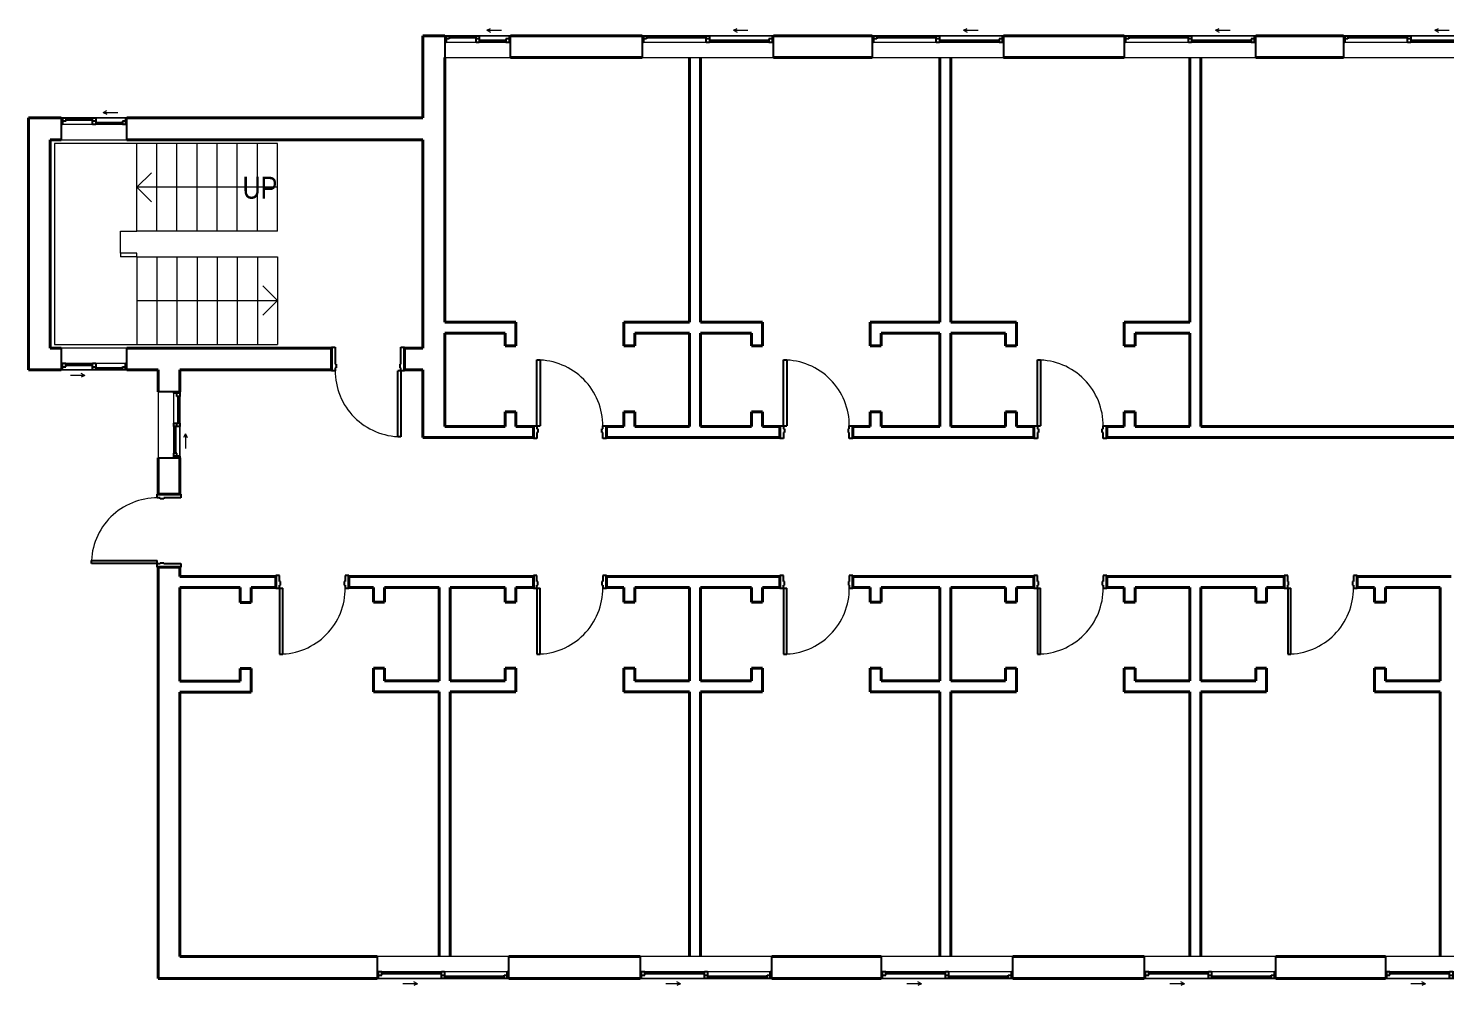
# Model space of a CAD drawing. Header units: inches. Extents: x -711 to 1394, y -1240 to -99.
# Drawn here: x -711 to 65, y -710 to -186 of the extents above; entities that cross this region are included whole.
import ezdxf

# ---------------------------------------------------------------- set-up
doc = ezdxf.new("R2010")
doc.units = ezdxf.units.IN
doc.header["$MEASUREMENT"] = 0
for name, color, linetype, lineweight in [('A-DOOR', 31, 'Continuous', 15), ('A-DOOR-FRAM', 31, 'Continuous', 25), ('A-GLAZ', 151, 'Continuous', 15), ('A-WALL', 113, 'Continuous', 15), ('S-STRS', 31, 'Continuous', 9), ('S-STRS-ANNO', 31, 'Continuous', 9), ('S-STRS-IDEN', 31, 'Continuous', 9)]:
    doc.layers.add(name, color=color, linetype=linetype, lineweight=lineweight)
doc.styles.add('Arial Narrow', font='ARIALN.TTF', dxfattribs={"height": 12})

# ---------------------------------------------------------------- blocks, each defined once
blk = doc.blocks.new('Door-Single_CE_ - HM Door-2_ HM Frame-5162622-LEVEL 1 Map Export')
at = {"layer": 'A-DOOR'}
for p, q in [((18, 39.5), (16.25, 39.5)), ((16.25, 39.5), (16.25, 3.5)), ((18, 3.5), (18, 39.5)), ((16.25, 3.5), (18, 3.5))]:
    blk.add_line(p, q, dxfattribs=at)
at = {"layer": 'A-DOOR', "lineweight": 25}
for p, q in [((18, 39.5), (16.25, 39.5)), ((16.25, 39.5), (16.25, 3.5)), ((18, 3.5), (18, 39.5)), ((18, 3.5), (16.25, 3.5))]:
    blk.add_line(p, q, dxfattribs=at)
at = {"layer": 'A-DOOR', "lineweight": 9}
blk.add_arc((18, 3.5), 36, 90, 180.5, dxfattribs=at)
blk.add_arc((18, 3.5), 36, 90, 180.5, dxfattribs=at)
blk.add_arc((18, 3.5), 36, 90, 180.5, dxfattribs=at)
blk.add_arc((18, 3.5), 36, 90, 180.5, dxfattribs=at)
at = {"layer": 'A-DOOR-FRAM'}
for p, q in [((-18, 3.5), (-20, 3.5)), ((-20, 3.5), (-20, -3.5)), ((-18, 1.75), (-18, 3.5)), ((-17.5, 1.75), (-18, 1.75)), ((-17.5, -0.25), (-17.5, 1.75)), ((18, 1.75), (17.5, 1.75)), ((17.5, 1.75), (17.5, -0.25)), ((20, 3.5), (18, 3.5)), ((18, 3.5), (18, 1.75)), ((20, -3.5), (20, 3.5)), ((-20, -3.5), (-18, -3.5)), ((-18, -3.5), (-18, -0.25)), ((-18, -0.25), (-17.5, -0.25)), ((17.5, -0.25), (18, -0.25)), ((18, -0.25), (18, -3.5)), ((18, -3.5), (20, -3.5))]:
    blk.add_line(p, q, dxfattribs=at)
blk = doc.blocks.new('Door-Single_CE_ - HM Door-2_ HM Frame-5163379-LEVEL 1 Map Export')
at = {"layer": 'A-DOOR'}
for p, q in [((16.25, -39.5), (16.25, -3.5)), ((16.25, -3.5), (18, -3.5)), ((18, -3.5), (18, -39.5)), ((18, -39.5), (16.25, -39.5))]:
    blk.add_line(p, q, dxfattribs=at)
at = {"layer": 'A-DOOR', "lineweight": 25}
for p, q in [((16.25, -39.5), (16.25, -3.5)), ((18, -3.5), (16.25, -3.5)), ((18, -3.5), (18, -39.5)), ((18, -39.5), (16.25, -39.5))]:
    blk.add_line(p, q, dxfattribs=at)
at = {"layer": 'A-DOOR', "lineweight": 9}
blk.add_arc((18, -3.5), 36, 179.5, 270, dxfattribs=at)
blk.add_arc((18, -3.5), 36, 179.5, 270, dxfattribs=at)
blk.add_arc((18, -3.5), 36, 179.5, 270, dxfattribs=at)
blk.add_arc((18, -3.5), 36, 179.5, 270, dxfattribs=at)
at = {"layer": 'A-DOOR-FRAM'}
for p, q in [((-20, 3.5), (-18, 3.5)), ((-20, -3.5), (-20, 3.5)), ((-18, 3.5), (-18, 0.25)), ((-18, 0.25), (-17.5, 0.25)), ((-17.5, 0.25), (-17.5, -1.75)), ((17.5, 0.25), (18, 0.25)), ((17.5, -1.75), (17.5, 0.25)), ((18, 3.5), (20, 3.5)), ((18, 0.25), (18, 3.5)), ((20, 3.5), (20, -3.5)), ((-18, -3.5), (-20, -3.5)), ((-18, -1.75), (-18, -3.5)), ((-17.5, -1.75), (-18, -1.75)), ((18, -1.75), (17.5, -1.75)), ((18, -3.5), (18, -1.75)), ((20, -3.5), (18, -3.5))]:
    blk.add_line(p, q, dxfattribs=at)
blk = doc.blocks.new('Door-Single_CE_ - HM Door-2_ HM Frame-5164208-LEVEL 1 Map Export')
at = {"layer": 'A-DOOR'}
for p, q in [((16.25, -42.5), (16.25, -6.5)), ((16.25, -6.5), (18, -6.5)), ((18, -6.5), (18, -42.5)), ((18, -42.5), (16.25, -42.5))]:
    blk.add_line(p, q, dxfattribs=at)
at = {"layer": 'A-DOOR', "lineweight": 25}
for p, q in [((16.25, -42.5), (16.25, -6.5)), ((18, -6.5), (16.25, -6.5)), ((18, -6.5), (18, -42.5)), ((18, -42.5), (16.25, -42.5))]:
    blk.add_line(p, q, dxfattribs=at)
at = {"layer": 'A-DOOR', "lineweight": 9}
blk.add_arc((18, -6.5), 36, 179.5, 270, dxfattribs=at)
blk.add_arc((18, -6.5), 36, 179.5, 270, dxfattribs=at)
blk.add_arc((18, -6.5), 36, 179.5, 270, dxfattribs=at)
blk.add_arc((18, -6.5), 36, 179.5, 270, dxfattribs=at)
at = {"layer": 'A-DOOR-FRAM'}
for p, q in [((-20, 6.5), (-18, 6.5)), ((-20, -6.5), (-20, 6.5)), ((-18, 6.5), (-18, -2.75)), ((18, 6.5), (20, 6.5)), ((18, -2.75), (18, 6.5)), ((20, 6.5), (20, -6.5)), ((-18, -6.5), (-20, -6.5)), ((-18, -2.75), (-17.5, -2.75)), ((-18, -4.75), (-18, -6.5)), ((-17.5, -4.75), (-18, -4.75)), ((-17.5, -2.75), (-17.5, -4.75)), ((17.5, -2.75), (18, -2.75)), ((17.5, -4.75), (17.5, -2.75)), ((18, -4.75), (17.5, -4.75)), ((18, -6.5), (18, -4.75)), ((20, -6.5), (18, -6.5))]:
    blk.add_line(p, q, dxfattribs=at)
blk = doc.blocks.new('Window-Sliding-Double - 72_ x 60_-5200978-LEVEL 1 Map Export')
at = {"layer": 'A-GLAZ'}
for p, q in [((14, 8.85), (16, 9.85)), ((14, 8.85), (16, 7.85)), ((14, 8.85), (22, 8.85)), ((36, 5.85), (-36, 5.85)), ((-36, -6.15), (36, -6.15))]:
    blk.add_line(p, q, dxfattribs=at)
at = {"layer": 'A-GLAZ', "lineweight": 25}
for p, q in [((-36, 5.85), (-36, -6.15)), ((-36, 5.85), (-33.5, 5.85)), ((-36, 2.35), (-35.25, 2.35)), ((-35.25, 5.85), (-35.25, 2.35)), ((-33.5, 4.1), (-35.25, 4.1)), ((-33.5, 5.85), (-33.5, 4.1)), ((-0.875, 2.35), (-0.875, 5.85)), ((-0.875, 5.85), (0.875, 5.85)), ((0.875, 4.1), (-0.875, 4.1)), ((-0.875, 2.35), (0.875, 2.35)), ((0.875, 5.85), (0.875, 2.35)), ((33.5, 4.1), (33.5, 2.35)), ((35.25, 4.1), (33.5, 4.1)), ((33.5, 2.35), (36, 2.35)), ((35.25, 5.85), (36, 5.85)), ((35.25, 5.85), (35.25, 2.35)), ((36, -6.15), (36, 5.85))]:
    blk.add_line(p, q, dxfattribs=at)
at = {"layer": 'A-GLAZ', "lineweight": 9}
for p, q in [((-35.25, 2.35), (-0.875, 2.35)), ((-33.5, 5.85), (-0.875, 5.85)), ((0.875, 5.85), (35.25, 5.85)), ((0.875, 2.35), (33.5, 2.35))]:
    blk.add_line(p, q, dxfattribs=at)
at = {"layer": 'A-GLAZ', "lineweight": 35}
for p, q in [((-33.5, 4.975), (-0.875, 4.975)), ((0.875, 3.225), (33.5, 3.225))]:
    blk.add_line(p, q, dxfattribs=at)
blk = doc.blocks.new('Window-Sliding-Double - 36_ x 36_-5202259-LEVEL 1 Map Export')
at = {"layer": 'A-GLAZ'}
for p, q in [((5, 8.85), (7, 9.85)), ((5, 8.85), (7, 7.85)), ((5, 8.85), (13, 8.85)), ((18, 5.85), (-18, 5.85)), ((-18, -6.15), (18, -6.15))]:
    blk.add_line(p, q, dxfattribs=at)
at = {"layer": 'A-GLAZ', "lineweight": 25}
for p, q in [((-18, 5.85), (-18, -6.15)), ((-18, 5.85), (-15.5, 5.85)), ((-18, 2.35), (-17.25, 2.35)), ((-17.25, 5.85), (-17.25, 2.35)), ((-15.5, 4.1), (-17.25, 4.1)), ((-15.5, 5.85), (-15.5, 4.1)), ((-0.875, 2.35), (-0.875, 5.85)), ((-0.875, 5.85), (0.875, 5.85)), ((0.875, 4.1), (-0.875, 4.1)), ((-0.875, 2.35), (0.875, 2.35)), ((0.875, 5.85), (0.875, 2.35)), ((15.5, 4.1), (15.5, 2.35)), ((17.25, 4.1), (15.5, 4.1)), ((15.5, 2.35), (18, 2.35)), ((17.25, 5.85), (18, 5.85)), ((17.25, 5.85), (17.25, 2.35)), ((18, -6.15), (18, 5.85))]:
    blk.add_line(p, q, dxfattribs=at)
at = {"layer": 'A-GLAZ', "lineweight": 9}
for p, q in [((-17.25, 2.35), (-0.875, 2.35)), ((-15.5, 5.85), (-0.875, 5.85)), ((0.875, 5.85), (17.25, 5.85)), ((0.875, 2.35), (15.5, 2.35))]:
    blk.add_line(p, q, dxfattribs=at)
at = {"layer": 'A-GLAZ', "lineweight": 35}
for p, q in [((-15.5, 4.975), (-0.875, 4.975)), ((0.875, 3.225), (15.5, 3.225))]:
    blk.add_line(p, q, dxfattribs=at)

msp = doc.modelspace()

# ---------------------------------------------------------------- linework, layer by layer
at = {"layer": 'A-WALL', "lineweight": 40}
for p, q in [((-483.13, -189.79), (-495.13, -189.79)), ((-495.13, -189.79), (-495.13, -234.79)), ((-375.12, -189.79), (-447.13, -189.79)), ((-249.12, -189.79), (-303.12, -189.79)), ((-111.13, -189.79), (-177.13, -189.79)), ((8.87, -189.79), (-39.13, -189.79)), ((-483.13, -346.63), (-483.13, -201.79)), ((-447.13, -201.79), (-375.12, -201.79)), ((-349.13, -201.79), (-349.13, -346.63)), ((-343.13, -346.63), (-343.13, -201.79)), ((-303.12, -201.79), (-249.12, -201.79)), ((-212.13, -201.79), (-212.13, -346.63)), ((-206.13, -346.63), (-206.13, -201.79)), ((-177.13, -201.79), (-111.13, -201.79)), ((-75.13, -201.79), (-75.13, -346.63)), ((-69.13, -403.79), (-69.13, -201.79)), ((-39.13, -201.79), (8.87, -201.79)), ((-711.13, -234.79), (-711.13, -372.79)), ((-693.13, -234.79), (-711.13, -234.79)), ((-495.13, -234.79), (-657.13, -234.79)), ((-699.13, -360.79), (-699.13, -246.79)), ((-699.13, -246.79), (-693.13, -246.79)), ((-657.13, -246.79), (-495.13, -246.79)), ((-495.13, -246.79), (-495.13, -360.79)), ((-444.13, -346.63), (-483.13, -346.63)), ((-444.13, -359.63), (-444.13, -346.63)), ((-349.13, -346.63), (-385.13, -346.63)), ((-385.13, -346.63), (-385.13, -359.63)), ((-309.13, -346.63), (-343.13, -346.63)), ((-309.13, -359.63), (-309.13, -346.63)), ((-212.13, -346.63), (-250.13, -346.63)), ((-250.13, -346.63), (-250.13, -359.63)), ((-170.13, -346.63), (-206.13, -346.63)), ((-170.13, -359.63), (-170.13, -346.63)), ((-75.13, -346.63), (-111.13, -346.63)), ((-111.13, -346.63), (-111.13, -359.63)), ((-483.13, -403.79), (-483.13, -352.63)), ((-483.13, -352.63), (-450.13, -352.63)), ((-450.13, -352.63), (-450.13, -359.63)), ((-379.13, -352.63), (-349.13, -352.63)), ((-379.13, -359.63), (-379.13, -352.63)), ((-349.13, -352.63), (-349.13, -403.79)), ((-343.13, -403.79), (-343.13, -352.63)), ((-343.13, -352.63), (-315.13, -352.63)), ((-315.13, -352.63), (-315.13, -359.63)), ((-244.13, -352.63), (-212.13, -352.63)), ((-244.13, -359.63), (-244.13, -352.63)), ((-212.13, -352.63), (-212.13, -403.79)), ((-206.13, -352.63), (-176.13, -352.63)), ((-206.13, -403.79), (-206.13, -352.63)), ((-176.13, -352.63), (-176.13, -359.63)), ((-105.13, -352.63), (-75.13, -352.63)), ((-105.13, -359.63), (-105.13, -352.63)), ((-75.13, -352.63), (-75.13, -403.79)), ((-693.13, -360.79), (-699.13, -360.79)), ((-545.13, -360.79), (-657.13, -360.79)), ((-545.13, -372.79), (-545.13, -360.79)), ((-495.13, -360.79), (-505.13, -360.79)), ((-505.13, -360.79), (-505.13, -372.79)), ((-450.13, -359.63), (-444.13, -359.63)), ((-385.13, -359.63), (-379.13, -359.63)), ((-315.13, -359.63), (-309.13, -359.63)), ((-250.13, -359.63), (-244.13, -359.63)), ((-176.13, -359.63), (-170.13, -359.63)), ((-111.13, -359.63), (-105.13, -359.63)), ((-711.13, -372.79), (-693.13, -372.79)), ((-657.13, -372.79), (-640.13, -372.79)), ((-640.13, -372.79), (-640.13, -384.79)), ((-628.13, -384.79), (-628.13, -372.79)), ((-628.13, -372.79), (-545.13, -372.79)), ((-505.13, -372.79), (-495.13, -372.79)), ((-495.13, -372.79), (-495.13, -409.79)), ((-444.13, -395.63), (-450.13, -395.63)), ((-450.13, -395.63), (-450.13, -403.79)), ((-444.13, -403.79), (-444.13, -395.63)), ((-379.13, -395.63), (-385.13, -395.63)), ((-385.13, -395.63), (-385.13, -403.79)), ((-379.13, -403.79), (-379.13, -395.63)), ((-309.13, -395.63), (-315.13, -395.63)), ((-315.13, -395.63), (-315.13, -403.79)), ((-309.13, -403.79), (-309.13, -395.63)), ((-244.13, -395.63), (-250.13, -395.63)), ((-250.13, -395.63), (-250.13, -403.79)), ((-244.13, -403.79), (-244.13, -395.63)), ((-170.13, -395.63), (-176.13, -395.63)), ((-176.13, -395.63), (-176.13, -403.79)), ((-170.13, -403.79), (-170.13, -395.63)), ((-105.13, -395.63), (-111.13, -395.63)), ((-111.13, -395.63), (-111.13, -403.79)), ((-105.13, -403.79), (-105.13, -395.63)), ((-495.13, -409.79), (-434.63, -409.79)), ((-450.13, -403.79), (-483.13, -403.79)), ((-434.63, -403.79), (-444.13, -403.79)), ((-434.63, -409.79), (-434.63, -403.79)), ((-385.13, -403.79), (-394.63, -403.79)), ((-394.63, -403.79), (-394.63, -409.79)), ((-394.63, -409.79), (-299.63, -409.79)), ((-349.13, -403.79), (-379.13, -403.79)), ((-315.13, -403.79), (-343.13, -403.79)), ((-299.63, -403.79), (-309.13, -403.79)), ((-299.63, -409.79), (-299.63, -403.79)), ((-250.13, -403.79), (-259.63, -403.79)), ((-259.63, -403.79), (-259.63, -409.79)), ((-259.63, -409.79), (-160.63, -409.79)), ((-212.13, -403.79), (-244.13, -403.79)), ((-176.13, -403.79), (-206.13, -403.79)), ((-160.63, -403.79), (-170.13, -403.79)), ((-160.63, -409.79), (-160.63, -403.79)), ((-111.13, -403.79), (-120.63, -403.79)), ((-120.63, -403.79), (-120.63, -409.79)), ((-120.63, -409.79), (205.87, -409.79)), ((-75.13, -403.79), (-105.13, -403.79)), ((193.87, -403.79), (-69.13, -403.79)), ((-640.13, -420.79), (-640.13, -440.79)), ((-628.13, -440.79), (-628.13, -420.79)), ((-640.13, -440.79), (-628.13, -440.79)), ((-628.13, -480.79), (-640.13, -480.79)), ((-640.13, -480.79), (-640.13, -705.79)), ((-628.13, -485.79), (-628.13, -480.79)), ((-575.62, -485.79), (-628.13, -485.79)), ((-575.62, -491.79), (-575.62, -485.79)), ((-434.63, -485.79), (-535.62, -485.79)), ((-535.62, -485.79), (-535.62, -491.79)), ((-434.63, -491.79), (-434.63, -485.79)), ((-299.63, -485.79), (-394.63, -485.79)), ((-394.63, -485.79), (-394.63, -491.79)), ((-299.63, -491.79), (-299.63, -485.79)), ((-160.63, -485.79), (-259.63, -485.79)), ((-259.63, -485.79), (-259.63, -491.79)), ((-160.63, -491.79), (-160.63, -485.79)), ((-23.62, -485.79), (-120.63, -485.79)), ((-120.63, -485.79), (-120.63, -491.79)), ((-23.62, -491.79), (-23.62, -485.79)), ((67.87, -485.79), (16.38, -485.79)), ((16.38, -485.79), (16.38, -491.79)), ((-628.13, -543.15), (-628.13, -491.79)), ((-628.13, -491.79), (-595.13, -491.79)), ((-595.13, -491.79), (-595.13, -500.15)), ((-589.13, -491.79), (-575.62, -491.79)), ((-589.13, -500.15), (-589.13, -491.79)), ((-535.62, -491.79), (-522.13, -491.79)), ((-522.13, -491.79), (-522.13, -499.94)), ((-516.13, -491.79), (-486.13, -491.79)), ((-516.13, -499.94), (-516.13, -491.79)), ((-486.13, -491.79), (-486.13, -542.94)), ((-480.13, -491.79), (-450.13, -491.79)), ((-480.13, -542.94), (-480.13, -491.79)), ((-450.13, -491.79), (-450.13, -499.94)), ((-444.13, -491.79), (-434.63, -491.79)), ((-444.13, -499.94), (-444.13, -491.79)), ((-394.63, -491.79), (-385.13, -491.79)), ((-385.13, -491.79), (-385.13, -499.94)), ((-379.13, -491.79), (-349.13, -491.79)), ((-379.13, -499.94), (-379.13, -491.79)), ((-349.13, -491.79), (-349.13, -542.94)), ((-343.13, -491.79), (-315.13, -491.79)), ((-343.13, -542.94), (-343.13, -491.79)), ((-315.13, -491.79), (-315.13, -499.94)), ((-309.13, -491.79), (-299.63, -491.79)), ((-309.13, -499.94), (-309.13, -491.79)), ((-259.63, -491.79), (-250.13, -491.79)), ((-250.13, -491.79), (-250.13, -499.94)), ((-244.13, -491.79), (-212.13, -491.79)), ((-244.13, -499.94), (-244.13, -491.79)), ((-212.13, -491.79), (-212.13, -542.94)), ((-206.13, -491.79), (-176.13, -491.79)), ((-206.13, -542.94), (-206.13, -491.79)), ((-176.13, -491.79), (-176.13, -499.94)), ((-170.13, -491.79), (-160.63, -491.79)), ((-170.13, -499.94), (-170.13, -491.79)), ((-120.63, -491.79), (-111.13, -491.79)), ((-111.13, -491.79), (-111.13, -499.94)), ((-105.13, -491.79), (-75.13, -491.79)), ((-105.13, -499.94), (-105.13, -491.79)), ((-75.13, -491.79), (-75.13, -542.94)), ((-69.13, -491.79), (-39.13, -491.79)), ((-69.13, -542.94), (-69.13, -491.79)), ((-39.13, -491.79), (-39.13, -499.94)), ((-33.13, -491.79), (-23.62, -491.79)), ((-33.13, -499.94), (-33.13, -491.79)), ((16.38, -491.79), (25.87, -491.79)), ((25.87, -491.79), (25.87, -499.94)), ((31.87, -491.79), (61.87, -491.79)), ((31.87, -499.94), (31.87, -491.79)), ((61.87, -491.79), (61.87, -542.94)), ((-595.13, -500.15), (-589.13, -500.15)), ((-522.13, -499.94), (-516.13, -499.94)), ((-450.13, -499.94), (-444.13, -499.94)), ((-385.13, -499.94), (-379.13, -499.94)), ((-315.13, -499.94), (-309.13, -499.94)), ((-250.13, -499.94), (-244.13, -499.94)), ((-176.13, -499.94), (-170.13, -499.94)), ((-111.13, -499.94), (-105.13, -499.94)), ((-39.13, -499.94), (-33.13, -499.94)), ((25.87, -499.94), (31.87, -499.94)), ((-595.13, -543.15), (-628.13, -543.15)), ((-595.13, -536.15), (-595.13, -543.15)), ((-589.13, -536.15), (-595.13, -536.15)), ((-589.13, -549.15), (-589.13, -536.15)), ((-522.13, -535.94), (-522.13, -548.94)), ((-516.13, -535.94), (-522.13, -535.94)), ((-516.13, -542.94), (-516.13, -535.94)), ((-486.13, -542.94), (-516.13, -542.94)), ((-450.13, -542.94), (-480.13, -542.94)), ((-450.13, -535.94), (-450.13, -542.94)), ((-444.13, -535.94), (-450.13, -535.94)), ((-444.13, -548.94), (-444.13, -535.94)), ((-385.13, -535.94), (-385.13, -548.94)), ((-379.13, -535.94), (-385.13, -535.94)), ((-379.13, -542.94), (-379.13, -535.94)), ((-349.13, -542.94), (-379.13, -542.94)), ((-315.13, -542.94), (-343.13, -542.94)), ((-315.13, -535.94), (-315.13, -542.94)), ((-309.13, -535.94), (-315.13, -535.94)), ((-309.13, -548.94), (-309.13, -535.94)), ((-250.13, -535.94), (-250.13, -548.94)), ((-244.13, -535.94), (-250.13, -535.94)), ((-244.13, -542.94), (-244.13, -535.94)), ((-212.13, -542.94), (-244.13, -542.94)), ((-176.13, -542.94), (-206.13, -542.94)), ((-176.13, -535.94), (-176.13, -542.94)), ((-170.13, -535.94), (-176.13, -535.94)), ((-170.13, -548.94), (-170.13, -535.94)), ((-111.13, -535.94), (-111.13, -548.94)), ((-105.13, -535.94), (-111.13, -535.94)), ((-105.13, -542.94), (-105.13, -535.94)), ((-75.13, -542.94), (-105.13, -542.94)), ((-39.13, -542.94), (-69.13, -542.94)), ((-39.13, -535.94), (-39.13, -542.94)), ((-33.13, -535.94), (-39.13, -535.94)), ((-33.13, -548.94), (-33.13, -535.94)), ((25.87, -535.94), (25.87, -548.94)), ((31.87, -535.94), (25.87, -535.94)), ((31.87, -542.94), (31.87, -535.94)), ((61.87, -542.94), (31.87, -542.94)), ((-628.13, -693.79), (-628.13, -549.15)), ((-628.13, -549.15), (-589.13, -549.15)), ((-522.13, -548.94), (-486.13, -548.94)), ((-486.13, -548.94), (-486.13, -693.79)), ((-480.13, -693.79), (-480.13, -548.94)), ((-480.13, -548.94), (-444.13, -548.94)), ((-385.13, -548.94), (-349.13, -548.94)), ((-349.13, -548.94), (-349.13, -693.79)), ((-343.13, -548.94), (-309.13, -548.94)), ((-343.13, -693.79), (-343.13, -548.94)), ((-250.13, -548.94), (-212.13, -548.94)), ((-212.13, -548.94), (-212.13, -693.79)), ((-206.13, -693.79), (-206.13, -548.94)), ((-206.13, -548.94), (-170.13, -548.94)), ((-111.13, -548.94), (-75.13, -548.94)), ((-75.13, -548.94), (-75.13, -693.79)), ((-69.13, -693.79), (-69.13, -548.94)), ((-69.13, -548.94), (-33.13, -548.94)), ((25.87, -548.94), (61.87, -548.94)), ((61.87, -548.94), (61.87, -693.79)), ((-520.13, -693.79), (-628.13, -693.79)), ((-376.13, -693.79), (-448.13, -693.79)), ((-244.13, -693.79), (-304.13, -693.79)), ((-100.13, -693.79), (-172.13, -693.79)), ((31.87, -693.79), (-28.13, -693.79)), ((-640.13, -705.79), (-520.13, -705.79)), ((-448.13, -705.79), (-376.13, -705.79)), ((-304.13, -705.79), (-244.13, -705.79)), ((-172.13, -705.79), (-100.13, -705.79)), ((-28.13, -705.79), (31.87, -705.79))]:
    msp.add_line(p, q, dxfattribs=at)
at = {"layer": 'S-STRS'}
for p, q in [((-696.74, -248.79), (-696.74, -358.79)), ((-651.74, -248.79), (-696.74, -248.79)), ((-651.74, -296.79), (-651.74, -248.79)), ((-640.74, -248.79), (-651.74, -248.79)), ((-629.74, -248.79), (-640.74, -248.79)), ((-640.74, -296.79), (-640.74, -248.79)), ((-618.74, -248.79), (-629.74, -248.79)), ((-629.74, -296.79), (-629.74, -248.79)), ((-607.74, -248.79), (-618.74, -248.79)), ((-618.74, -296.79), (-618.74, -248.79)), ((-596.74, -248.79), (-607.74, -248.79)), ((-607.74, -296.79), (-607.74, -248.79)), ((-585.74, -248.79), (-596.74, -248.79)), ((-596.74, -296.79), (-596.74, -248.79)), ((-574.74, -248.79), (-585.74, -248.79)), ((-585.74, -296.79), (-585.74, -248.79)), ((-574.74, -296.79), (-574.74, -248.79)), ((-660.74, -296.79), (-651.74, -296.79)), ((-660.74, -308.79), (-660.74, -296.79)), ((-640.74, -296.79), (-651.74, -296.79)), ((-629.74, -296.79), (-640.74, -296.79)), ((-618.74, -296.79), (-629.74, -296.79)), ((-607.74, -296.79), (-618.74, -296.79)), ((-596.74, -296.79), (-607.74, -296.79)), ((-585.74, -296.79), (-596.74, -296.79)), ((-574.74, -296.79), (-585.74, -296.79)), ((-660.74, -308.79), (-660.74, -310.79)), ((-651.74, -308.79), (-660.74, -308.79)), ((-651.74, -310.79), (-651.74, -308.79)), ((-651.74, -310.79), (-660.74, -310.79)), ((-651.74, -310.79), (-651.74, -358.79)), ((-651.74, -310.79), (-640.74, -310.79)), ((-640.74, -310.79), (-629.74, -310.79)), ((-640.74, -310.79), (-640.74, -358.79)), ((-629.74, -310.79), (-618.74, -310.79)), ((-629.74, -310.79), (-629.74, -358.79)), ((-618.74, -310.79), (-607.74, -310.79)), ((-618.74, -310.79), (-618.74, -358.79)), ((-607.74, -310.79), (-596.74, -310.79)), ((-607.74, -310.79), (-607.74, -358.79)), ((-596.74, -310.79), (-585.74, -310.79)), ((-596.74, -310.79), (-596.74, -358.79)), ((-585.74, -310.79), (-574.74, -310.79)), ((-585.74, -310.79), (-585.74, -358.79)), ((-574.74, -310.79), (-574.74, -358.79)), ((-696.74, -358.79), (-651.74, -358.79)), ((-651.74, -358.79), (-640.74, -358.79)), ((-640.74, -358.79), (-629.74, -358.79)), ((-629.74, -358.79), (-618.74, -358.79)), ((-618.74, -358.79), (-607.74, -358.79)), ((-607.74, -358.79), (-596.74, -358.79)), ((-596.74, -358.79), (-585.74, -358.79)), ((-585.74, -358.79), (-574.74, -358.79))]:
    msp.add_line(p, q, dxfattribs=at)
at = {"layer": 'S-STRS-ANNO'}
for p, q in [((-651.74, -272.79), (-643.74, -264.79)), ((-640.74, -272.79), (-651.74, -272.79)), ((-651.74, -272.79), (-643.74, -280.79)), ((-629.74, -272.79), (-640.74, -272.79)), ((-618.74, -272.79), (-629.74, -272.79)), ((-607.74, -272.79), (-618.74, -272.79)), ((-596.74, -272.79), (-607.74, -272.79)), ((-585.74, -272.79), (-596.74, -272.79)), ((-574.74, -272.79), (-585.74, -272.79)), ((-574.74, -334.79), (-582.74, -326.79)), ((-651.74, -334.79), (-640.74, -334.79)), ((-640.74, -334.79), (-629.74, -334.79)), ((-629.74, -334.79), (-618.74, -334.79)), ((-618.74, -334.79), (-607.74, -334.79)), ((-607.74, -334.79), (-596.74, -334.79)), ((-596.74, -334.79), (-585.74, -334.79)), ((-585.74, -334.79), (-574.74, -334.79)), ((-574.74, -334.79), (-582.74, -342.79))]:
    msp.add_line(p, q, dxfattribs=at)

# ---------------------------------------------------------------- block references
at = {"layer": 'A-DOOR', "lineweight": 9}
msp.add_blockref('Door-Single_CE_ - HM Door-2_ HM Frame-5164208-LEVEL 1 Map Export', (-525.13, -366.79), dxfattribs=at)
for name, p, rotation in [('Door-Single_CE_ - HM Door-2_ HM Frame-5163379-LEVEL 1 Map Export', (-414.63, -406.79), 180), ('Door-Single_CE_ - HM Door-2_ HM Frame-5163379-LEVEL 1 Map Export', (-279.63, -406.79), 180), ('Door-Single_CE_ - HM Door-2_ HM Frame-5163379-LEVEL 1 Map Export', (-140.63, -406.79), 180), ('Door-Single_CE_ - HM Door-2_ HM Frame-5164208-LEVEL 1 Map Export', (-634.13, -460.79), 269.9999999999998), ('Door-Single_CE_ - HM Door-2_ HM Frame-5162622-LEVEL 1 Map Export', (-555.62, -488.79), 180), ('Door-Single_CE_ - HM Door-2_ HM Frame-5162622-LEVEL 1 Map Export', (-414.63, -488.79), 180), ('Door-Single_CE_ - HM Door-2_ HM Frame-5162622-LEVEL 1 Map Export', (-279.63, -488.79), 180), ('Door-Single_CE_ - HM Door-2_ HM Frame-5162622-LEVEL 1 Map Export', (-140.63, -488.79), 180), ('Door-Single_CE_ - HM Door-2_ HM Frame-5162622-LEVEL 1 Map Export', (-3.62, -488.79), 180)]:
    msp.add_blockref(name, p, dxfattribs=dict(at, rotation=rotation))
at = {"layer": 'A-GLAZ'}
for name, p in [('Window-Sliding-Double - 36_ x 36_-5202259-LEVEL 1 Map Export', (-465.13, -195.64)), ('Window-Sliding-Double - 72_ x 60_-5200978-LEVEL 1 Map Export', (-339.12, -195.64)), ('Window-Sliding-Double - 72_ x 60_-5200978-LEVEL 1 Map Export', (-213.12, -195.64)), ('Window-Sliding-Double - 72_ x 60_-5200978-LEVEL 1 Map Export', (-75.13, -195.64)), ('Window-Sliding-Double - 72_ x 60_-5200978-LEVEL 1 Map Export', (44.88, -195.64)), ('Window-Sliding-Double - 36_ x 36_-5202259-LEVEL 1 Map Export', (-675.13, -240.64))]:
    msp.add_blockref(name, p, dxfattribs=at)
for name, p, rotation in [('Window-Sliding-Double - 36_ x 36_-5202259-LEVEL 1 Map Export', (-675.13, -366.94), 180), ('Window-Sliding-Double - 36_ x 36_-5202259-LEVEL 1 Map Export', (-633.98, -402.79), 269.9999999999998), ('Window-Sliding-Double - 72_ x 60_-5200978-LEVEL 1 Map Export', (-484.13, -699.94), 180), ('Window-Sliding-Double - 72_ x 60_-5200978-LEVEL 1 Map Export', (-340.13, -699.94), 180), ('Window-Sliding-Double - 72_ x 60_-5200978-LEVEL 1 Map Export', (-208.13, -699.94), 180), ('Window-Sliding-Double - 72_ x 60_-5200978-LEVEL 1 Map Export', (-64.13, -699.94), 180), ('Window-Sliding-Double - 72_ x 60_-5200978-LEVEL 1 Map Export', (67.87, -699.94), 180)]:
    msp.add_blockref(name, p, dxfattribs=dict(at, rotation=rotation))

# ---------------------------------------------------------------- texts
at = {"layer": 'S-STRS-IDEN', "insert": (-593.84, -267.02), "char_height": 12, "width": 22.9249, "attachment_point": 1, "line_spacing_factor": 0.974696, "style": 'Arial Narrow'}
msp.add_mtext('UP', dxfattribs=at)

doc.saveas('drawing.dxf')
